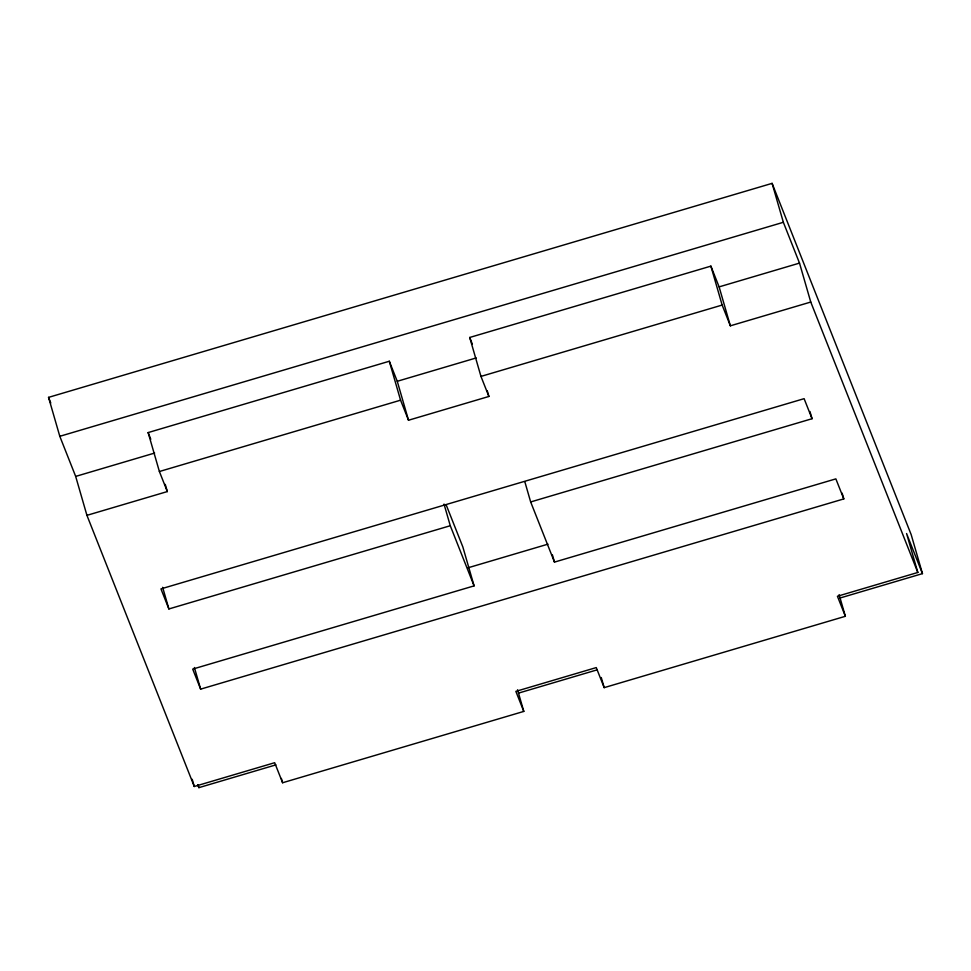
<?xml version="1.0" encoding="UTF-8"?>
<svg xmlns="http://www.w3.org/2000/svg" width="971" height="971" viewBox="0 0 971 971"><rect width="100%" height="100%" fill="white"/><g stroke="black" fill="none" stroke-linecap="round" stroke-linejoin="round"><path stroke-width="1.46" d="M517.543 689.786L523.794 711.415L282.61 782.747L274.672 762.708L194.273 786.486L86.929 515.346L75.677 476.409L59.801 436.307L48.55 397.37L772.103 183.361L911.199 534.693L922.45 573.63L839.636 598.124M59.801 436.307L783.354 222.298L799.509 263.105L810.761 302.042L917.826 572.465L837.427 596.255L845.365 616.294L604.193 687.638L596.255 667.587L515.856 691.364L523.794 711.415M86.929 515.346L167.328 491.569L159.39 471.518L148.138 432.581L389.31 361.248L397.26 381.287L408.512 420.237L488.899 396.459L487.236 390.682M488.899 396.459L480.961 376.408L469.709 337.471L710.893 266.127L719.11 286.882L730.362 325.819L810.761 302.042M75.677 476.409L154.632 453.056M397.26 381.287L476.215 357.935M719.11 286.882L799.509 263.105M159.39 471.518L400.574 400.186L408.512 420.237M480.961 376.408L722.145 305.064L730.362 325.819M524.838 481.75L530.664 501.946L812.047 418.719L804.109 398.668L160.955 588.899L168.893 608.951L450.277 525.724L474.091 585.877L192.707 669.104L200.645 689.143L843.799 498.912L842.136 493.147M468.143 567.756L547.996 544.148M530.664 501.946L554.477 562.1L835.861 478.873L843.799 498.912M197.805 784.871L198.897 787.639L275.91 764.869M518.538 693.1L596.995 669.893M922.45 573.63L906.574 533.528L917.826 572.465M469.709 337.471L472.355 344.147M446.223 504.969L462.839 546.928L474.091 585.877M148.138 432.581L150.784 439.268M48.55 397.37L50.771 402.989M772.103 183.361L783.354 222.298M809.96 411.51L812.047 418.719M839.114 594.665L845.365 616.294M710.893 266.127L722.145 305.064M601.267 677.54L604.193 687.638M552.402 554.878L554.477 562.1M444.026 504.095L450.277 525.724M389.31 361.248L400.574 400.186M281.359 778.426L282.61 782.747M165.24 484.359L167.328 491.569M194.394 667.514L200.645 689.143M162.643 587.321L168.893 608.951M198.072 784.75L198.897 787.639M192.197 779.276L194.273 786.486"/></g></svg>
